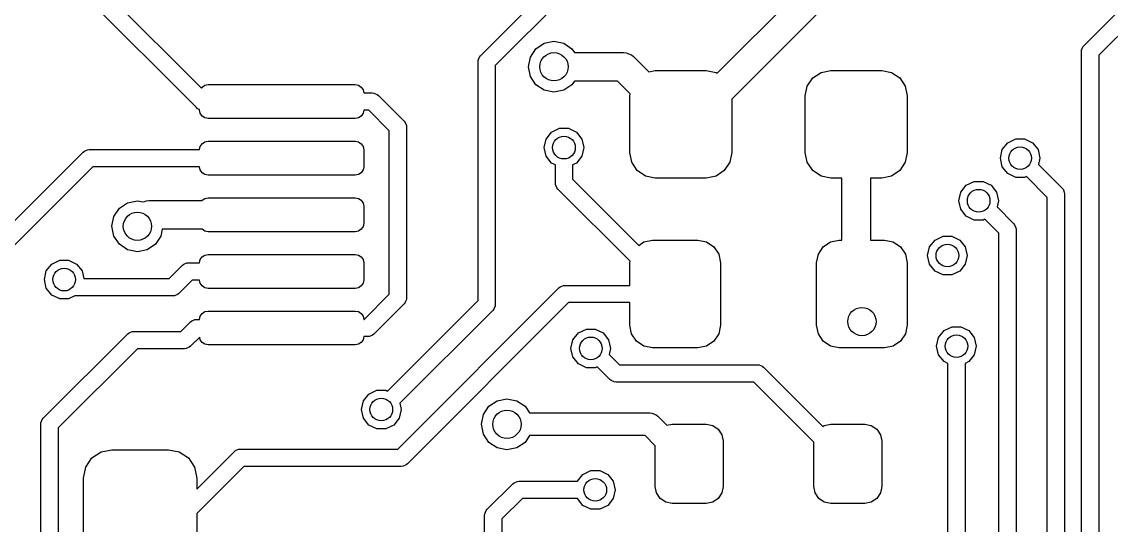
# Model space of a CAD drawing. Extents: x 0.05 to 3.89, y 0.04 to 4.21.
# Drawn here: x 2.386 to 2.7648, y 1.2109 to 1.386 of the extents above; entities that cross this region are included whole.
import ezdxf

# ---------------------------------------------------------------- set-up
doc = ezdxf.new("R2010")
doc.units = 0
doc.header["$MEASUREMENT"] = 0
doc.layers.add('BLACK', color=7, linetype='CONTINUOUS')

msp = doc.modelspace()

# ---------------------------------------------------------------- linework, layer by layer
at = {"layer": 'BLACK', "linetype": 'CONTINUOUS'}
for p, q in [((2.39959, 1.41174), (2.44843, 1.3629)), ((2.4467, 1.35615), (2.39447, 1.40837)), ((2.54552, 1.37419), (2.57574, 1.40442)), ((2.75536, 1.37771), (2.77953, 1.40188)), ((2.58086, 1.40105), (2.55064, 1.37083)), ((2.62781, 1.36815), (2.6586, 1.39894)), ((2.78262, 1.39649), (2.76048, 1.37435)), ((2.66501, 1.39121), (2.63287, 1.35907)), ((2.56767, 1.37855), (2.57106, 1.37923)), ((2.57106, 1.37923), (2.57445, 1.37855)), ((2.56288, 1.37376), (2.5648, 1.37663)), ((2.5648, 1.37663), (2.56767, 1.37855)), ((2.57445, 1.37855), (2.57732, 1.37663)), ((2.57732, 1.37663), (2.57817, 1.37537)), ((2.57817, 1.37537), (2.59518, 1.37537)), ((2.59518, 1.37537), (2.59616, 1.37527)), ((2.59616, 1.37527), (2.59616, 1.37527)), ((2.59616, 1.37527), (2.59679, 1.37501)), ((2.75448, 1.37559), (2.75454, 1.37618)), ((2.75448, 0.96299), (2.75448, 1.37559)), ((2.75454, 1.37618), (2.75499, 1.37726)), ((2.75499, 1.37726), (2.75536, 1.37771)), ((2.54464, 1.37207), (2.5447, 1.37266)), ((2.54464, 1.28904), (2.54464, 1.37207)), ((2.5447, 1.37266), (2.54514, 1.37374)), ((2.54514, 1.37374), (2.54552, 1.37419)), ((2.5622, 1.37037), (2.56288, 1.37376)), ((2.59679, 1.37501), (2.59796, 1.37453)), ((2.59796, 1.37453), (2.59796, 1.37453)), ((2.59796, 1.37453), (2.59872, 1.37391)), ((2.59872, 1.37391), (2.60399, 1.36863)), ((2.76048, 1.37435), (2.76048, 0.96423)), ((2.55064, 1.37083), (2.55064, 1.2878)), ((2.56288, 1.36698), (2.5622, 1.37037)), ((2.60399, 1.36863), (2.6063, 1.36909)), ((2.6063, 1.36909), (2.62402, 1.36909)), ((2.62402, 1.36909), (2.62741, 1.36842)), ((2.62741, 1.36842), (2.62781, 1.36815)), ((2.66106, 1.3665), (2.66393, 1.36842)), ((2.66393, 1.36842), (2.66732, 1.36909)), ((2.66732, 1.36909), (2.68504, 1.36909)), ((2.68504, 1.36909), (2.68843, 1.36842)), ((2.68843, 1.36842), (2.6913, 1.3665)), ((2.4487, 1.36331), (2.44966, 1.36395)), ((2.44966, 1.36395), (2.45079, 1.36417)), ((2.45079, 1.36417), (2.50197, 1.36417)), ((2.50197, 1.36417), (2.5031, 1.36395)), ((2.5031, 1.36395), (2.50406, 1.36331)), ((2.5648, 1.36411), (2.56288, 1.36698)), ((2.56767, 1.36219), (2.5648, 1.36411)), ((2.57732, 1.36411), (2.57445, 1.36219)), ((2.57817, 1.36537), (2.57732, 1.36411)), ((2.59311, 1.36537), (2.57817, 1.36537)), ((2.59757, 1.36091), (2.59311, 1.36537)), ((2.65914, 1.36363), (2.66106, 1.3665)), ((2.6913, 1.3665), (2.69322, 1.36363)), ((2.44843, 1.3629), (2.4487, 1.36331)), ((2.50406, 1.36331), (2.5047, 1.36235)), ((2.5047, 1.36235), (2.50491, 1.36127)), ((2.50491, 1.36127), (2.50787, 1.36127)), ((2.50787, 1.36127), (2.50846, 1.36121)), ((2.50846, 1.36121), (2.50954, 1.36076)), ((2.50954, 1.36076), (2.51, 1.36039)), ((2.51, 1.36039), (2.51892, 1.35147)), ((2.57106, 1.36151), (2.56767, 1.36219)), ((2.57445, 1.36219), (2.57106, 1.36151)), ((2.59744, 1.36024), (2.59757, 1.36091)), ((2.59744, 1.34055), (2.59744, 1.36024)), ((2.65846, 1.36024), (2.65914, 1.36363)), ((2.65846, 1.34055), (2.65846, 1.36024)), ((2.69322, 1.36363), (2.6939, 1.36024)), ((2.6939, 1.36024), (2.6939, 1.34055)), ((2.63287, 1.35907), (2.63287, 1.34055)), ((2.44715, 1.35577), (2.4467, 1.35615)), ((2.44783, 1.35549), (2.44715, 1.35577)), ((2.44783, 1.35531), (2.44783, 1.35549)), ((2.44806, 1.35418), (2.44783, 1.35531)), ((2.4487, 1.35323), (2.44806, 1.35418)), ((2.44966, 1.35259), (2.4487, 1.35323)), ((2.45079, 1.35236), (2.44966, 1.35259)), ((2.5031, 1.35259), (2.50197, 1.35236)), ((2.50406, 1.35323), (2.5031, 1.35259)), ((2.5047, 1.35418), (2.50406, 1.35323)), ((2.50491, 1.35527), (2.5047, 1.35418)), ((2.50663, 1.35527), (2.50491, 1.35527)), ((2.5138, 1.3481), (2.50663, 1.35527)), ((2.50197, 1.35236), (2.45079, 1.35236)), ((2.51892, 1.35147), (2.51929, 1.35101)), ((2.51929, 1.35101), (2.51974, 1.34993)), ((2.51974, 1.34993), (2.5198, 1.34935)), ((2.5198, 1.34935), (2.5198, 1.29004)), ((2.57025, 1.34764), (2.57301, 1.34898)), ((2.57301, 1.34898), (2.57607, 1.34898)), ((2.57607, 1.34898), (2.57884, 1.34764)), ((2.5138, 1.29128), (2.5138, 1.3481)), ((2.56765, 1.34226), (2.56833, 1.34525)), ((2.56833, 1.34525), (2.57025, 1.34764)), ((2.57884, 1.34764), (2.58075, 1.34525)), ((2.58075, 1.34525), (2.58143, 1.34226)), ((2.72888, 1.34397), (2.73164, 1.3453)), ((2.73164, 1.3453), (2.73471, 1.3453)), ((2.73471, 1.3453), (2.73747, 1.34397)), ((2.40778, 1.34108), (2.40886, 1.34153)), ((2.40886, 1.34153), (2.40945, 1.34158)), ((2.40945, 1.34158), (2.44784, 1.34158)), ((2.44784, 1.34158), (2.44806, 1.34267)), ((2.44806, 1.34267), (2.4487, 1.34362)), ((2.4487, 1.34362), (2.44966, 1.34426)), ((2.44966, 1.34426), (2.45079, 1.34449)), ((2.45079, 1.34449), (2.50197, 1.34449)), ((2.50197, 1.34449), (2.5031, 1.34426)), ((2.5031, 1.34426), (2.50406, 1.34362)), ((2.50406, 1.34362), (2.5047, 1.34267)), ((2.5047, 1.34267), (2.50492, 1.34154)), ((2.50492, 1.34154), (2.50492, 1.33563)), ((2.56833, 1.33927), (2.56765, 1.34226)), ((2.58143, 1.34226), (2.58075, 1.33927)), ((2.72628, 1.33858), (2.72697, 1.34157)), ((2.72697, 1.34157), (2.72888, 1.34397)), ((2.73747, 1.34397), (2.73938, 1.34157)), ((2.73938, 1.34157), (2.74006, 1.33858)), ((2.36884, 1.30221), (2.40733, 1.3407)), ((2.40733, 1.3407), (2.40778, 1.34108)), ((2.57025, 1.33687), (2.56833, 1.33927)), ((2.58075, 1.33927), (2.57884, 1.33687)), ((2.59812, 1.33716), (2.59744, 1.34055)), ((2.63287, 1.34055), (2.6322, 1.33716)), ((2.65914, 1.33716), (2.65846, 1.34055)), ((2.6939, 1.34055), (2.69322, 1.33716)), ((2.72697, 1.33559), (2.72628, 1.33858)), ((2.74006, 1.33858), (2.73957, 1.33643)), ((2.41069, 1.33558), (2.37432, 1.29921)), ((2.44784, 1.33558), (2.41069, 1.33558)), ((2.44806, 1.3345), (2.44784, 1.33558)), ((2.4487, 1.33354), (2.44806, 1.3345)), ((2.44966, 1.3329), (2.4487, 1.33354)), ((2.50406, 1.33354), (2.5031, 1.3329)), ((2.5047, 1.3345), (2.50406, 1.33354)), ((2.50492, 1.33563), (2.5047, 1.3345)), ((2.57154, 1.33625), (2.57025, 1.33687)), ((2.57154, 1.32999), (2.57154, 1.33625)), ((2.57884, 1.33687), (2.57754, 1.33625)), ((2.57754, 1.33625), (2.57754, 1.33123)), ((2.60004, 1.33429), (2.59812, 1.33716)), ((2.60291, 1.33237), (2.60004, 1.33429)), ((2.63028, 1.33429), (2.62741, 1.33237)), ((2.6322, 1.33716), (2.63028, 1.33429)), ((2.66106, 1.33429), (2.65914, 1.33716)), ((2.66393, 1.33237), (2.66106, 1.33429)), ((2.6913, 1.33429), (2.68843, 1.33237)), ((2.69322, 1.33716), (2.6913, 1.33429)), ((2.72888, 1.3332), (2.72697, 1.33559)), ((2.73957, 1.33643), (2.7477, 1.3283)), ((2.45079, 1.33268), (2.44966, 1.3329)), ((2.50197, 1.33268), (2.45079, 1.33268)), ((2.5031, 1.3329), (2.50197, 1.33268)), ((2.5716, 1.3294), (2.57154, 1.32999)), ((2.57754, 1.33123), (2.60052, 1.30825)), ((2.6063, 1.33169), (2.60291, 1.33237)), ((2.62402, 1.33169), (2.6063, 1.33169)), ((2.62741, 1.33237), (2.62402, 1.33169)), ((2.66732, 1.33169), (2.66393, 1.33237)), ((2.67118, 1.33169), (2.66732, 1.33169)), ((2.67118, 1.31004), (2.67118, 1.33169)), ((2.68504, 1.33169), (2.68118, 1.33169)), ((2.68118, 1.33169), (2.68118, 1.31004)), ((2.68843, 1.33237), (2.68504, 1.33169)), ((2.71444, 1.32918), (2.7172, 1.33051)), ((2.7172, 1.33051), (2.72027, 1.33051)), ((2.72027, 1.33051), (2.72303, 1.32918)), ((2.73164, 1.33187), (2.72888, 1.3332)), ((2.73471, 1.33187), (2.73164, 1.33187)), ((2.73534, 1.33217), (2.73471, 1.33187)), ((2.74257, 1.32494), (2.73534, 1.33217)), ((2.57205, 1.32832), (2.5716, 1.3294)), ((2.57242, 1.32786), (2.57205, 1.32832)), ((2.59755, 1.30273), (2.57242, 1.32786)), ((2.71185, 1.32379), (2.71253, 1.32678)), ((2.71253, 1.32678), (2.71444, 1.32918)), ((2.72303, 1.32918), (2.72494, 1.32678)), ((2.72494, 1.32678), (2.72563, 1.32379)), ((2.7477, 1.3283), (2.74807, 1.32785)), ((2.74807, 1.32785), (2.7482, 1.32753)), ((2.7482, 1.32753), (2.74852, 1.32677)), ((2.74852, 1.32677), (2.74857, 1.32618)), ((2.74857, 1.32618), (2.74857, 0.95652)), ((2.41993, 1.32116), (2.42281, 1.32308)), ((2.42281, 1.32308), (2.4262, 1.32376)), ((2.4262, 1.32376), (2.42817, 1.32336)), ((2.42817, 1.32336), (2.42866, 1.32357)), ((2.42866, 1.32357), (2.42922, 1.3238)), ((2.42922, 1.3238), (2.4302, 1.3239)), ((2.42922, 1.3238), (2.42922, 1.3238)), ((2.4302, 1.3239), (2.44867, 1.3239)), ((2.44867, 1.3239), (2.4487, 1.32394)), ((2.4487, 1.32394), (2.44966, 1.32458)), ((2.44966, 1.32458), (2.45079, 1.3248)), ((2.45079, 1.3248), (2.50197, 1.3248)), ((2.50197, 1.3248), (2.5031, 1.32458)), ((2.5031, 1.32458), (2.50406, 1.32394)), ((2.50406, 1.32394), (2.5047, 1.32298)), ((2.5047, 1.32298), (2.50492, 1.32185)), ((2.71253, 1.3208), (2.71185, 1.32379)), ((2.72563, 1.32379), (2.72513, 1.32164)), ((2.74257, 0.95528), (2.74257, 1.32494)), ((2.41801, 1.31829), (2.41993, 1.32116)), ((2.50492, 1.32185), (2.50492, 1.31594)), ((2.71444, 1.31841), (2.71253, 1.3208)), ((2.7172, 1.31707), (2.71444, 1.31841)), ((2.72513, 1.32164), (2.73086, 1.31591)), ((2.41734, 1.3149), (2.41801, 1.31829)), ((2.41801, 1.31151), (2.41734, 1.3149)), ((2.5047, 1.31481), (2.50406, 1.31386)), ((2.50492, 1.31594), (2.5047, 1.31481)), ((2.72027, 1.31707), (2.7172, 1.31707)), ((2.7209, 1.31738), (2.72027, 1.31707)), ((2.72574, 1.31254), (2.7209, 1.31738)), ((2.73086, 1.31591), (2.73123, 1.31545)), ((2.73123, 1.31545), (2.73168, 1.31437)), ((2.41993, 1.30863), (2.41801, 1.31151)), ((2.43438, 1.31151), (2.43246, 1.30863)), ((2.43486, 1.3139), (2.43438, 1.31151)), ((2.44867, 1.3139), (2.43486, 1.3139)), ((2.4487, 1.31386), (2.44867, 1.3139)), ((2.44966, 1.31322), (2.4487, 1.31386)), ((2.45079, 1.31299), (2.44966, 1.31322)), ((2.50197, 1.31299), (2.45079, 1.31299)), ((2.5031, 1.31322), (2.50197, 1.31299)), ((2.50406, 1.31386), (2.5031, 1.31322)), ((2.70358, 1.31011), (2.70634, 1.31144)), ((2.70634, 1.31144), (2.70941, 1.31144)), ((2.70941, 1.31144), (2.71217, 1.31011)), ((2.72574, 1.13829), (2.72574, 1.31254)), ((2.73168, 1.31437), (2.73174, 1.31379)), ((2.73174, 1.31379), (2.73174, 1.13829)), ((2.42281, 1.30671), (2.41993, 1.30863)), ((2.43246, 1.30863), (2.42959, 1.30671)), ((2.60052, 1.30825), (2.6023, 1.30944)), ((2.6023, 1.30944), (2.60531, 1.31004)), ((2.60531, 1.31004), (2.62106, 1.31004)), ((2.62106, 1.31004), (2.62408, 1.30944)), ((2.62408, 1.30944), (2.62663, 1.30773)), ((2.62663, 1.30773), (2.62834, 1.30518)), ((2.663, 1.30518), (2.66471, 1.30773)), ((2.66471, 1.30773), (2.66726, 1.30944)), ((2.66726, 1.30944), (2.67028, 1.31004)), ((2.67028, 1.31004), (2.67118, 1.31004)), ((2.68118, 1.31004), (2.68602, 1.31004)), ((2.68602, 1.31004), (2.68904, 1.30944)), ((2.68904, 1.30944), (2.69159, 1.30773)), ((2.69159, 1.30773), (2.6933, 1.30518)), ((2.70098, 1.30472), (2.70167, 1.30771)), ((2.70167, 1.30771), (2.70358, 1.31011)), ((2.71217, 1.31011), (2.71408, 1.30771)), ((2.71408, 1.30771), (2.71476, 1.30472)), ((2.4262, 1.30604), (2.42281, 1.30671)), ((2.42959, 1.30671), (2.4262, 1.30604)), ((2.44784, 1.30221), (2.44806, 1.3033)), ((2.44806, 1.3033), (2.4487, 1.30425)), ((2.4487, 1.30425), (2.44966, 1.30489)), ((2.44966, 1.30489), (2.45079, 1.30512)), ((2.45079, 1.30512), (2.50197, 1.30512)), ((2.50197, 1.30512), (2.5031, 1.30489)), ((2.5031, 1.30489), (2.50406, 1.30425)), ((2.50406, 1.30425), (2.5047, 1.3033)), ((2.5047, 1.3033), (2.50492, 1.30217)), ((2.62834, 1.30518), (2.62894, 1.30217)), ((2.6624, 1.30217), (2.663, 1.30518)), ((2.6933, 1.30518), (2.6939, 1.30217)), ((2.70167, 1.30174), (2.70098, 1.30472)), ((2.71476, 1.30472), (2.71408, 1.30174)), ((2.39452, 1.29936), (2.39643, 1.30175)), ((2.39643, 1.30175), (2.3992, 1.30308)), ((2.3992, 1.30308), (2.40226, 1.30308)), ((2.40226, 1.30308), (2.40502, 1.30175)), ((2.40502, 1.30175), (2.40694, 1.29936)), ((2.43725, 1.2967), (2.44189, 1.30133)), ((2.44189, 1.30133), (2.44234, 1.30171)), ((2.44234, 1.30171), (2.44342, 1.30215)), ((2.44342, 1.30215), (2.44401, 1.30221)), ((2.44401, 1.30221), (2.44784, 1.30221)), ((2.50492, 1.30217), (2.50492, 1.29626)), ((2.59744, 1.30217), (2.59755, 1.30273)), ((2.59744, 1.29434), (2.59744, 1.30217)), ((2.62894, 1.30217), (2.62894, 1.28051)), ((2.6624, 1.28051), (2.6624, 1.30217)), ((2.6939, 1.30217), (2.6939, 1.28051)), ((2.70358, 1.29934), (2.70167, 1.30174)), ((2.71408, 1.30174), (2.71217, 1.29934)), ((2.39384, 1.29637), (2.39452, 1.29936)), ((2.39452, 1.29338), (2.39384, 1.29637)), ((2.40694, 1.29936), (2.40754, 1.2967)), ((2.40754, 1.2967), (2.43725, 1.2967)), ((2.44525, 1.29621), (2.44062, 1.29158)), ((2.44784, 1.29621), (2.44525, 1.29621)), ((2.44806, 1.29513), (2.44784, 1.29621)), ((2.50492, 1.29626), (2.5047, 1.29513)), ((2.70634, 1.29801), (2.70358, 1.29934)), ((2.70941, 1.29801), (2.70634, 1.29801)), ((2.71217, 1.29934), (2.70941, 1.29801)), ((2.39643, 1.29098), (2.39452, 1.29338)), ((2.4487, 1.29417), (2.44806, 1.29513)), ((2.44966, 1.29353), (2.4487, 1.29417)), ((2.45079, 1.29331), (2.44966, 1.29353)), ((2.50197, 1.29331), (2.45079, 1.29331)), ((2.5031, 1.29353), (2.50197, 1.29331)), ((2.50406, 1.29417), (2.5031, 1.29353)), ((2.5047, 1.29513), (2.50406, 1.29417)), ((2.51673, 1.2374), (2.57279, 1.29346)), ((2.57279, 1.29346), (2.57324, 1.29383)), ((2.57324, 1.29383), (2.57433, 1.29428)), ((2.57433, 1.29428), (2.57491, 1.29434)), ((2.57491, 1.29434), (2.59744, 1.29434)), ((2.3992, 1.28965), (2.39643, 1.29098)), ((2.40226, 1.28965), (2.3992, 1.28965)), ((2.40444, 1.2907), (2.40226, 1.28965)), ((2.4385, 1.2907), (2.40444, 1.2907)), ((2.43908, 1.29076), (2.4385, 1.2907)), ((2.44016, 1.29121), (2.43908, 1.29076)), ((2.44062, 1.29158), (2.44016, 1.29121)), ((2.50504, 1.28253), (2.5138, 1.29128)), ((2.51319, 1.25759), (2.54464, 1.28904)), ((2.51929, 1.28837), (2.51892, 1.28792)), ((2.51946, 1.28879), (2.51929, 1.28837)), ((2.51974, 1.28945), (2.51946, 1.28879)), ((2.5198, 1.29004), (2.51974, 1.28945)), ((2.57615, 1.28834), (2.5201, 1.23228)), ((2.59744, 1.28834), (2.57615, 1.28834)), ((2.59744, 1.28051), (2.59744, 1.28834)), ((2.44806, 1.28361), (2.4487, 1.28457)), ((2.4487, 1.28457), (2.44966, 1.28521)), ((2.44966, 1.28521), (2.45079, 1.28543)), ((2.45079, 1.28543), (2.50197, 1.28543)), ((2.50197, 1.28543), (2.5031, 1.28521)), ((2.5031, 1.28521), (2.50406, 1.28457)), ((2.50406, 1.28457), (2.5047, 1.28361)), ((2.51892, 1.28792), (2.50841, 1.27741)), ((2.54976, 1.28567), (2.51742, 1.25334)), ((2.55013, 1.28613), (2.54976, 1.28567)), ((2.55058, 1.28721), (2.55013, 1.28613)), ((2.55064, 1.2878), (2.55058, 1.28721)), ((2.44134, 1.27834), (2.44465, 1.28165)), ((2.44465, 1.28165), (2.4451, 1.28202)), ((2.4451, 1.28202), (2.44542, 1.28215)), ((2.44542, 1.28215), (2.44619, 1.28247)), ((2.44619, 1.28247), (2.44677, 1.28253)), ((2.44677, 1.28253), (2.44784, 1.28253)), ((2.44784, 1.28253), (2.44806, 1.28361)), ((2.5047, 1.28361), (2.50491, 1.28253)), ((2.50491, 1.28253), (2.50504, 1.28253)), ((2.59804, 1.2775), (2.59744, 1.28051)), ((2.62894, 1.28051), (2.62834, 1.2775)), ((2.663, 1.2775), (2.6624, 1.28051)), ((2.6939, 1.28051), (2.6933, 1.2775)), ((2.39348, 1.24812), (2.42282, 1.27746)), ((2.42282, 1.27746), (2.42328, 1.27783)), ((2.42328, 1.27783), (2.42436, 1.27828)), ((2.42436, 1.27828), (2.42494, 1.27834)), ((2.42494, 1.27834), (2.44134, 1.27834)), ((2.50795, 1.27703), (2.50687, 1.27659)), ((2.50841, 1.27741), (2.50795, 1.27703)), ((2.57765, 1.27543), (2.57956, 1.27783)), ((2.57956, 1.27783), (2.58233, 1.27916)), ((2.58233, 1.27916), (2.58539, 1.27916)), ((2.58539, 1.27916), (2.58815, 1.27783)), ((2.58815, 1.27783), (2.59007, 1.27543)), ((2.59975, 1.27494), (2.59804, 1.2775)), ((2.62834, 1.2775), (2.62663, 1.27494)), ((2.66471, 1.27494), (2.663, 1.2775)), ((2.6933, 1.2775), (2.69159, 1.27494)), ((2.70482, 1.27622), (2.70673, 1.27862)), ((2.70673, 1.27862), (2.70949, 1.27995)), ((2.70949, 1.27995), (2.71256, 1.27995)), ((2.71256, 1.27995), (2.71532, 1.27862)), ((2.71532, 1.27862), (2.71723, 1.27622)), ((2.4447, 1.27322), (2.44425, 1.27284)), ((2.44787, 1.27639), (2.4447, 1.27322)), ((2.44806, 1.27544), (2.44787, 1.27639)), ((2.4487, 1.27449), (2.44806, 1.27544)), ((2.44966, 1.27385), (2.4487, 1.27449)), ((2.45079, 1.27362), (2.44966, 1.27385)), ((2.50197, 1.27362), (2.45079, 1.27362)), ((2.5031, 1.27385), (2.50197, 1.27362)), ((2.50406, 1.27449), (2.5031, 1.27385)), ((2.5047, 1.27544), (2.50406, 1.27449)), ((2.50491, 1.27653), (2.5047, 1.27544)), ((2.50629, 1.27653), (2.50491, 1.27653)), ((2.50687, 1.27659), (2.50629, 1.27653)), ((2.57697, 1.27244), (2.57765, 1.27543)), ((2.59007, 1.27543), (2.59075, 1.27244)), ((2.6023, 1.27324), (2.59975, 1.27494)), ((2.60531, 1.27264), (2.6023, 1.27324)), ((2.62408, 1.27324), (2.62106, 1.27264)), ((2.62663, 1.27494), (2.62408, 1.27324)), ((2.66726, 1.27324), (2.66471, 1.27494)), ((2.67028, 1.27264), (2.66726, 1.27324)), ((2.68904, 1.27324), (2.68602, 1.27264)), ((2.69159, 1.27494), (2.68904, 1.27324)), ((2.70413, 1.27323), (2.70482, 1.27622)), ((2.70482, 1.27024), (2.70413, 1.27323)), ((2.71723, 1.27622), (2.71791, 1.27323)), ((2.71791, 1.27323), (2.71723, 1.27024)), ((2.42619, 1.27234), (2.39861, 1.24476)), ((2.44258, 1.27234), (2.42619, 1.27234)), ((2.44317, 1.2724), (2.44258, 1.27234)), ((2.44425, 1.27284), (2.44317, 1.2724)), ((2.57765, 1.26945), (2.57697, 1.27244)), ((2.57956, 1.26705), (2.57765, 1.26945)), ((2.59075, 1.27244), (2.59026, 1.27029)), ((2.59026, 1.27029), (2.59381, 1.26673)), ((2.62106, 1.27264), (2.60531, 1.27264)), ((2.68602, 1.27264), (2.67028, 1.27264)), ((2.70673, 1.26784), (2.70482, 1.27024)), ((2.71723, 1.27024), (2.71532, 1.26784)), ((2.58233, 1.26572), (2.57956, 1.26705)), ((2.58539, 1.26572), (2.58233, 1.26572)), ((2.58603, 1.26603), (2.58539, 1.26572)), ((2.59045, 1.26161), (2.58603, 1.26603)), ((2.59381, 1.26673), (2.64178, 1.26673)), ((2.64178, 1.26673), (2.64236, 1.26667)), ((2.64236, 1.26667), (2.64345, 1.26623)), ((2.64345, 1.26623), (2.6439, 1.26585)), ((2.6439, 1.26585), (2.66451, 1.24524)), ((2.70802, 1.26722), (2.70673, 1.26784)), ((2.70802, 1.12627), (2.70802, 1.26722)), ((2.71532, 1.26784), (2.71402, 1.26722)), ((2.71402, 1.26722), (2.71402, 1.12751)), ((2.5909, 1.26124), (2.59045, 1.26161)), ((2.50673, 1.25657), (2.50949, 1.2579)), ((2.50949, 1.2579), (2.51256, 1.2579)), ((2.51256, 1.2579), (2.51319, 1.25759)), ((2.59198, 1.26079), (2.5909, 1.26124)), ((2.59257, 1.26073), (2.59198, 1.26079)), ((2.64054, 1.26073), (2.59257, 1.26073)), ((2.66142, 1.23985), (2.64054, 1.26073)), ((2.50413, 1.25118), (2.50482, 1.25417)), ((2.50482, 1.25417), (2.50673, 1.25657)), ((2.54846, 1.25229), (2.55133, 1.25421)), ((2.55133, 1.25421), (2.55472, 1.25489)), ((2.55472, 1.25489), (2.55811, 1.25421)), ((2.55811, 1.25421), (2.56099, 1.25229)), ((2.50482, 1.24819), (2.50413, 1.25118)), ((2.51791, 1.25118), (2.51723, 1.24819)), ((2.51742, 1.25334), (2.51791, 1.25118)), ((2.54654, 1.24942), (2.54846, 1.25229)), ((2.56099, 1.25229), (2.56254, 1.24997)), ((2.39261, 1.246), (2.39266, 1.24659)), ((2.39266, 1.24659), (2.39311, 1.24767)), ((2.39311, 1.24767), (2.39348, 1.24812)), ((2.50673, 1.24579), (2.50482, 1.24819)), ((2.51723, 1.24819), (2.51532, 1.24579)), ((2.54586, 1.24603), (2.54654, 1.24942)), ((2.56254, 1.24997), (2.60437, 1.24997)), ((2.60437, 1.24997), (2.60513, 1.24989)), ((2.60513, 1.24989), (2.60655, 1.2493)), ((2.60655, 1.2493), (2.60715, 1.24881)), ((2.60715, 1.24881), (2.61028, 1.24568)), ((2.39261, 1.16148), (2.39261, 1.246)), ((2.39861, 1.24476), (2.39861, 1.16272)), ((2.50949, 1.24446), (2.50673, 1.24579)), ((2.51256, 1.24446), (2.50949, 1.24446)), ((2.51532, 1.24579), (2.51256, 1.24446)), ((2.54654, 1.24264), (2.54586, 1.24603)), ((2.54846, 1.23976), (2.54654, 1.24264)), ((2.61028, 1.24568), (2.6122, 1.24606)), ((2.6122, 1.24606), (2.62402, 1.24606)), ((2.62402, 1.24606), (2.62628, 1.24561)), ((2.62628, 1.24561), (2.62819, 1.24433)), ((2.62819, 1.24433), (2.62947, 1.24242)), ((2.66451, 1.24524), (2.66506, 1.24561)), ((2.66506, 1.24561), (2.66732, 1.24606)), ((2.66732, 1.24606), (2.67913, 1.24606)), ((2.67913, 1.24606), (2.68139, 1.24561)), ((2.68139, 1.24561), (2.68331, 1.24433)), ((2.68331, 1.24433), (2.68459, 1.24242)), ((2.55133, 1.23784), (2.54846, 1.23976)), ((2.56099, 1.23976), (2.55811, 1.23784)), ((2.56254, 1.24209), (2.56099, 1.23976)), ((2.60273, 1.24209), (2.56254, 1.24209)), ((2.6063, 1.23853), (2.60273, 1.24209)), ((2.62947, 1.24242), (2.62992, 1.24016)), ((2.62992, 1.24016), (2.62992, 1.22441)), ((2.66142, 1.22441), (2.66142, 1.23985)), ((2.68459, 1.24242), (2.68504, 1.24016)), ((2.68504, 1.24016), (2.68504, 1.22441)), ((2.41036, 1.23432), (2.41356, 1.23646)), ((2.41356, 1.23646), (2.41732, 1.2372)), ((2.41732, 1.2372), (2.43701, 1.2372)), ((2.43701, 1.2372), (2.44077, 1.23646)), ((2.44077, 1.23646), (2.44397, 1.23432)), ((2.44685, 1.22353), (2.45984, 1.23652)), ((2.45984, 1.23652), (2.46029, 1.2369)), ((2.46029, 1.2369), (2.46138, 1.23734)), ((2.46138, 1.23734), (2.46196, 1.2374)), ((2.46196, 1.2374), (2.51673, 1.2374)), ((2.55472, 1.23717), (2.55133, 1.23784)), ((2.55811, 1.23784), (2.55472, 1.23717)), ((2.6063, 1.22441), (2.6063, 1.23853)), ((2.40823, 1.23113), (2.41036, 1.23432)), ((2.44397, 1.23432), (2.4461, 1.23113)), ((2.4632, 1.2314), (2.44685, 1.21505)), ((2.51797, 1.2314), (2.4632, 1.2314)), ((2.51856, 1.23146), (2.51797, 1.2314)), ((2.51964, 1.23191), (2.51856, 1.23146)), ((2.5201, 1.23228), (2.51964, 1.23191)), ((2.40748, 1.22736), (2.40823, 1.23113)), ((2.4461, 1.23113), (2.44685, 1.22736)), ((2.57923, 1.22623), (2.58114, 1.22862)), ((2.58114, 1.22862), (2.5839, 1.22995)), ((2.5839, 1.22995), (2.58697, 1.22995)), ((2.58697, 1.22995), (2.58973, 1.22862)), ((2.58973, 1.22862), (2.59164, 1.22622)), ((2.40748, 1.18996), (2.40748, 1.22736)), ((2.44685, 1.22736), (2.44685, 1.22353)), ((2.54783, 1.21647), (2.55671, 1.22535)), ((2.55671, 1.22535), (2.55716, 1.22572)), ((2.55716, 1.22572), (2.55825, 1.22617)), ((2.55825, 1.22617), (2.55883, 1.22623)), ((2.55883, 1.22623), (2.57923, 1.22623)), ((2.59164, 1.22622), (2.59232, 1.22323)), ((2.60675, 1.22215), (2.6063, 1.22441)), ((2.62992, 1.22441), (2.62947, 1.22215)), ((2.66187, 1.22215), (2.66142, 1.22441)), ((2.68504, 1.22441), (2.68459, 1.22215)), ((2.56007, 1.22023), (2.55295, 1.21311)), ((2.57923, 1.22023), (2.56007, 1.22023)), ((2.58114, 1.21784), (2.57923, 1.22023)), ((2.59164, 1.22024), (2.58973, 1.21784)), ((2.59232, 1.22323), (2.59164, 1.22024)), ((2.60803, 1.22023), (2.60675, 1.22215)), ((2.60994, 1.21895), (2.60803, 1.22023)), ((2.62819, 1.22023), (2.62628, 1.21895)), ((2.62947, 1.22215), (2.62819, 1.22023)), ((2.66315, 1.22023), (2.66187, 1.22215)), ((2.66506, 1.21895), (2.66315, 1.22023)), ((2.68331, 1.22023), (2.68139, 1.21895)), ((2.68459, 1.22215), (2.68331, 1.22023)), ((2.54746, 1.21602), (2.54783, 1.21647)), ((2.5839, 1.21651), (2.58114, 1.21784)), ((2.58697, 1.21651), (2.5839, 1.21651)), ((2.58973, 1.21784), (2.58697, 1.21651)), ((2.6122, 1.2185), (2.60994, 1.21895)), ((2.62402, 1.2185), (2.6122, 1.2185)), ((2.62628, 1.21895), (2.62402, 1.2185)), ((2.66732, 1.2185), (2.66506, 1.21895)), ((2.67913, 1.2185), (2.66732, 1.2185)), ((2.68139, 1.21895), (2.67913, 1.2185)), ((2.44685, 1.21505), (2.44685, 1.18996)), ((2.54695, 1.21435), (2.54701, 1.21494)), ((2.54695, 1.04332), (2.54695, 1.21435)), ((2.54701, 1.21494), (2.54746, 1.21602)), ((2.55295, 1.21311), (2.55295, 1.04208))]:
    msp.add_line(p, q, dxfattribs=at)
at = {"layer": 'BLACK'}
for centre, radius in [((2.57106, 1.37037), 0.00492), ((2.57454, 1.34226), 0.00394), ((2.73317, 1.33858), 0.00394), ((2.71874, 1.32379), 0.00394), ((2.4262, 1.3149), 0.00492), ((2.70787, 1.30472), 0.00394), ((2.40073, 1.29637), 0.00394), ((2.67815, 1.28177), 0.00492), ((2.71102, 1.27323), 0.00394), ((2.58386, 1.27244), 0.00394), ((2.51102, 1.25118), 0.00394), ((2.55472, 1.24603), 0.00492), ((2.58543, 1.22323), 0.00394)]:
    msp.add_circle(centre, radius, dxfattribs=at)

doc.saveas('drawing.dxf')
